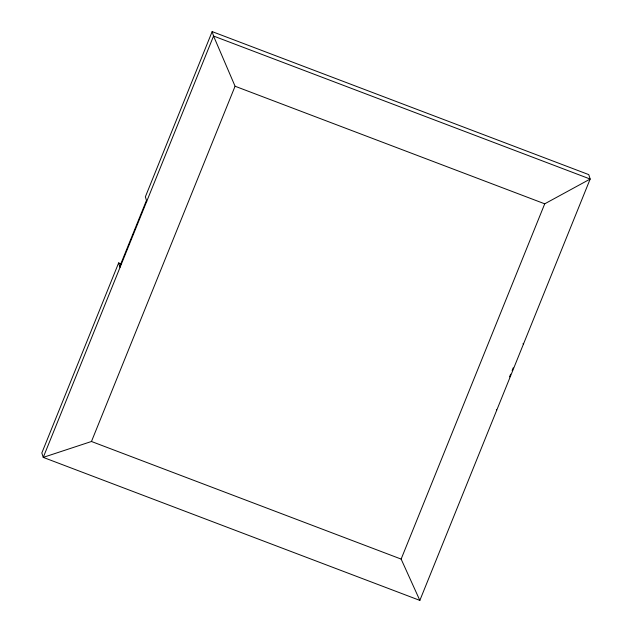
<?xml version="1.0" encoding="UTF-8"?>
<svg xmlns="http://www.w3.org/2000/svg" width="632" height="632" viewBox="0 0 632 632"><rect width="100%" height="100%" fill="white"/><g stroke="black" fill="none" stroke-linecap="round" stroke-linejoin="round"><path stroke-width="0.95" d="M121.336 263.955L118.642 262.928L41.831 452.954L43.237 457.386L419.846 600.4L590.169 179.046L588.763 174.614L212.155 31.6L145.36 196.836L146.758 201.276M119.764 266.483L146.482 200.384M419.846 600.4L401.13 559.083L544.729 203.82L590.169 179.046L213.553 36.04L43.237 457.386L91.466 441.492L235.072 86.236L213.553 36.04L212.155 31.6M509.55 376.893L510.648 374.183M512.118 370.557L513.216 367.84M235.072 86.236L544.729 203.82M91.466 441.492L401.13 559.083M523.091 343.397L523.375 344.282M496.381 409.489L496.657 410.381M118.642 262.928L120.048 267.368"/></g></svg>
